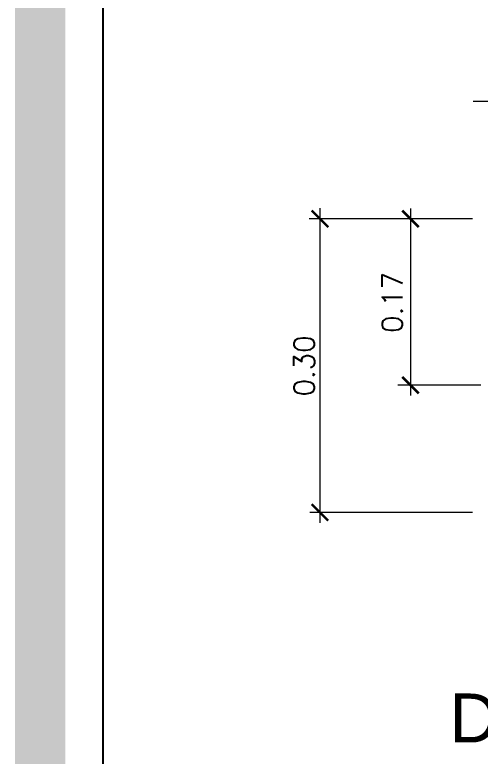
# Model space of a CAD drawing. Header units: millimetres. Extents: x 607619 to 1211550, y 1310734 to 2622648.
# Drawn here: x 607619.22 to 607640.32, y 1310914.79 to 1310948.41 of the extents above; entities that cross this region are included whole.
import ezdxf

# ---------------------------------------------------------------- set-up
doc = ezdxf.new("R2010")
doc.units = ezdxf.units.MM
for name, color, linetype in [('EDIFICIOS', 4, 'Continuous'), ('FORMATO', 7, 'Continuous'), ('Tubería A-Pluvial', 7, 'Continuous')]:
    doc.layers.add(name, color=color, linetype=linetype)
doc.styles.add('Ambientes', font='swiss.ttf', dxfattribs={"height": 0.2})
doc.styles.add('ROMANS', font='ROMANS', dxfattribs={"height": 0.2})

# ---------------------------------------------------------------- blocks, each defined once
blk = doc.blocks.new('_ArchTick')
at = {"color": 0, "linetype": 'ByBlock', "const_width": 0.15}
blk.add_lwpolyline([(-0.5, -0.5), (0.5, 0.5)], dxfattribs=at)

msp = doc.modelspace()

# ---------------------------------------------------------------- linework, layer by layer
at = {"const_width": 2.28}
msp.add_lwpolyline([(607620.357, 1311128.119), (607620.357, 1310808.919), (608096.307, 1310808.919), (608096.307, 1311128.119)], close=True, dxfattribs=at)
at = {"layer": 'FORMATO', "color": 8}
msp.add_line((607623.207, 1311125.072), (607623.207, 1310811.867), dxfattribs=at)
at = {"layer": 'Tubería A-Pluvial', "color": 7, "lineweight": 0}
for p, q in [((607639.958, 1310944.509), (607647.425, 1310944.509)), ((607633.029, 1310939.653), (607633.029, 1310925.414)), ((607637.127, 1310939.64), (607637.127, 1310931.178)), ((607639.928, 1310939.174), (607632.545, 1310939.174)), ((607639.928, 1310939.174), (607634.899, 1310939.174)), ((607640.303, 1310931.639), (607636.549, 1310931.639)), ((607639.928, 1310925.878), (607632.573, 1310925.878))]:
    msp.add_line(p, q, dxfattribs=at)

# ---------------------------------------------------------------- block references
at = {"layer": 'Tubería A-Pluvial', "color": 7, "lineweight": 0, "xscale": 0.7488000000000001, "yscale": 0.7488000000000001, "zscale": 0.7488000000000001}
for p, rotation in [((607633.029, 1310939.174), 90), ((607637.127, 1310939.174), 90), ((607637.127, 1310931.639), 270), ((607633.029, 1310925.878), 270)]:
    msp.add_blockref('_ArchTick', p, dxfattribs=dict(at, rotation=rotation))

# ---------------------------------------------------------------- texts
at = {"layer": 'EDIFICIOS', "color": 7, "lineweight": 0, "style": 'Ambientes'}
msp.add_text('DETALLE DE CUNETA', height=2.21697, dxfattribs=at).set_placement((607638.879, 1310915.461))
at = {"layer": 'Tubería A-Pluvial', "color": 7, "lineweight": 0, "char_height": 0.9216, "attachment_point": 5, "rotation": 90, "style": 'ROMANS'}
for s, insert in [('\\A1;0.17', (607636.298, 1310935.391)), ('\\A1;0.30', (607632.313, 1310932.513))]:
    msp.add_mtext(s, dxfattribs=dict(at, insert=insert))

doc.saveas('drawing.dxf')
